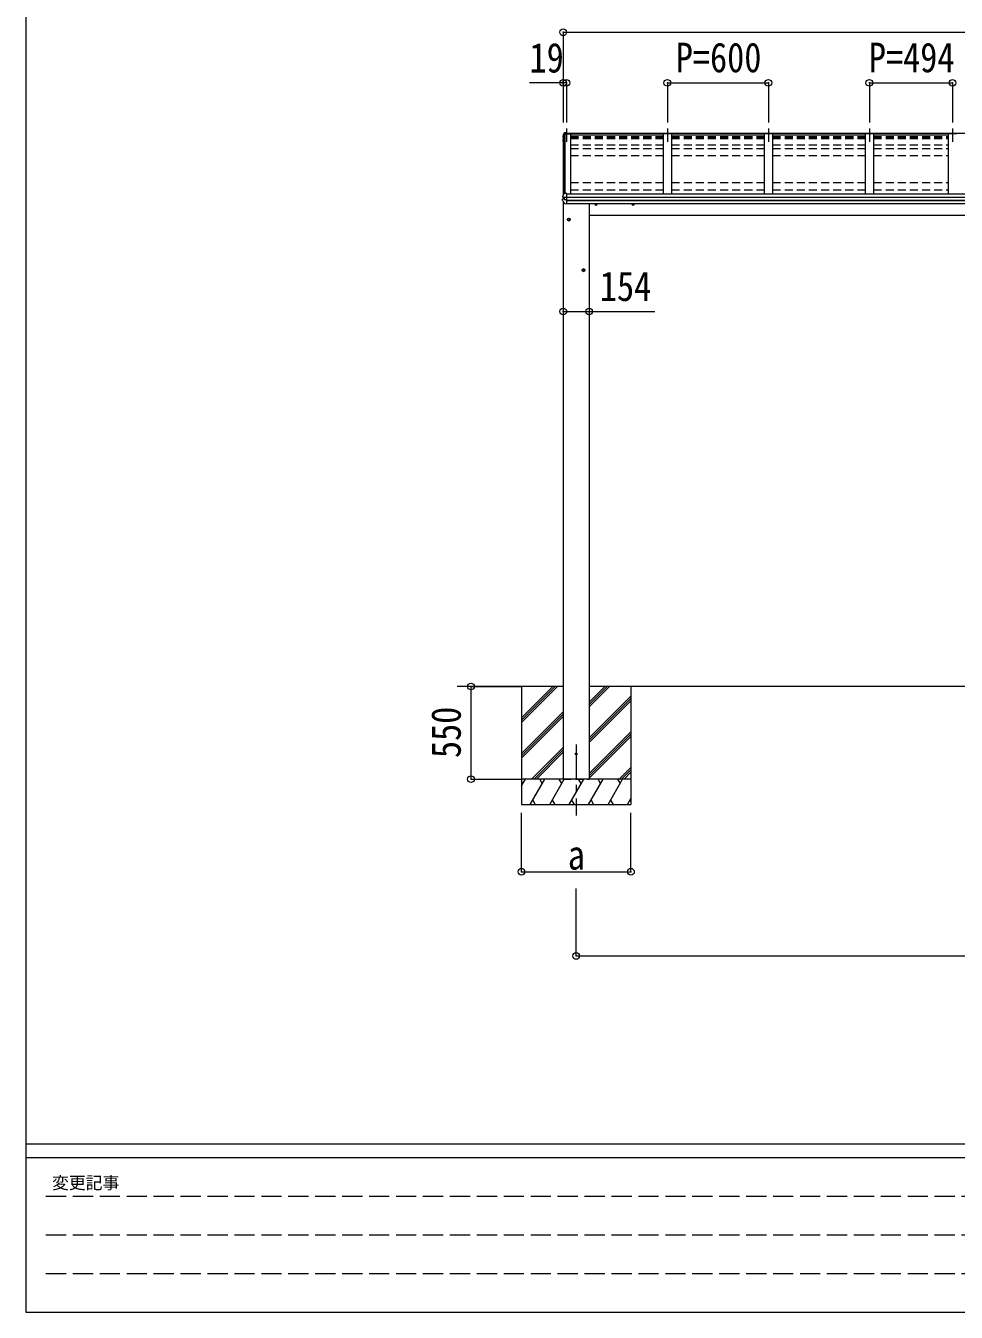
# Model space of a CAD drawing. Units: millimetres at full size, sheet at 1:40; some dimension numbers follow another scale. Extents: x -11243 to 11243, y -7760 to 7760.
# Drawn here: x -11243 to -5714, y -7760 to -120 of the extents above; entities that cross this region are included whole.
import ezdxf
from ezdxf.enums import TextEntityAlignment as Align

# ---------------------------------------------------------------- set-up
doc = ezdxf.new("R2010")
doc.units = ezdxf.units.MM
doc.header["$LTSCALE"] = 40
doc.header["$PDMODE"] = 32
doc.header["$PDSIZE"] = 40
for name, pattern in [('CHAIN1', [8, 5, -1, 1, -1]), ('DASHED1', [1.8, 1.2, -0.6]), ('DASHED3', [4, 3, -1])]:
    doc.linetypes.add(name, pattern=pattern)
for name, color, linetype, lineweight in [('0-0_0', 7, 'Continuous', 9), ('0-1_本体', 5, 'CHAIN1', 9), ('0-3_ELV2', 4, 'Continuous', 9), ('0-6_OTH_LINE', 6, 'Continuous', 9), ('F-0_240', 7, 'Continuous', 9)]:
    doc.layers.add(name, color=color, linetype=linetype, lineweight=lineweight)
doc.styles.add('ＭＳ ゴシック', font='')
doc.styles.get('ＭＳ ゴシック').set_extended_font_data('MS Gothic')

msp = doc.modelspace()

# ---------------------------------------------------------------- linework, layer by layer
at = {"layer": '0-0_0'}
for p, q in [((-8049.31, -4043.93), (-8678.92, -4043.93)), ((-8297.31, -4043.93), (-8297.31, -4743.93)), ((-8297.31, -4229.91), (-8111.33, -4043.93)), ((-8297.31, -4244.05), (-8097.18, -4043.93)), ((-8297.31, -4258.19), (-8083.04, -4043.93)), ((-8297.31, -4046.06), (-8295.18, -4043.93)), ((-3084.31, -4043.93), (-7895.31, -4043.93)), ((-7895.31, -4164.56), (-7774.68, -4043.93)), ((-7895.31, -4150.42), (-7788.82, -4043.93)), ((-7895.31, -4136.28), (-7802.96, -4043.93)), ((-7647.31, -4043.93), (-7647.31, -4743.93)), ((-7895.31, -4348.41), (-7647.31, -4100.41)), ((-7895.31, -4362.55), (-7647.31, -4114.55)), ((-8297.31, -4442.04), (-8049.31, -4194.04)), ((-7895.31, -4376.69), (-7647.31, -4128.7)), ((-8297.31, -4456.18), (-8049.31, -4208.19)), ((-8297.31, -4470.33), (-8049.31, -4222.33)), ((-7895.31, -4560.54), (-7647.31, -4312.54)), ((-7895.31, -4574.68), (-7647.31, -4326.68)), ((-7895.31, -4588.83), (-7647.31, -4340.83)), ((-8237.07, -4593.93), (-8049.31, -4406.17)), ((-8222.92, -4593.93), (-8049.31, -4420.32)), ((-8208.78, -4593.93), (-8049.31, -4434.46)), ((-7716.57, -4593.93), (-7647.31, -4524.67)), ((-7702.42, -4593.93), (-7647.31, -4538.82)), ((-7688.28, -4593.93), (-7647.31, -4552.96)), ((-7647.31, -4593.93), (-8297.31, -4593.93)), ((-8297.31, -4634.03), (-8274.16, -4593.93)), ((-8289.16, -4619.91), (-8297.31, -4605.8)), ((-8245.29, -4743.93), (-8158.69, -4593.93)), ((-8173.69, -4619.91), (-8188.69, -4593.93)), ((-8129.82, -4743.93), (-8043.22, -4593.93)), ((-8058.22, -4619.91), (-8073.22, -4593.93)), ((-8014.35, -4743.93), (-7927.75, -4593.93)), ((-7942.75, -4619.91), (-7957.75, -4593.93)), ((-7898.88, -4743.93), (-7812.28, -4593.93)), ((-7827.28, -4619.91), (-7842.28, -4593.93)), ((-7783.41, -4743.93), (-7696.81, -4593.93)), ((-7726.81, -4593.93), (-7711.81, -4619.91)), ((-8230.29, -4717.95), (-8215.29, -4743.93)), ((-8114.82, -4717.95), (-8099.82, -4743.93)), ((-7999.35, -4717.95), (-7984.35, -4743.93)), ((-7883.88, -4717.95), (-7868.88, -4743.93)), ((-7768.41, -4717.95), (-7753.41, -4743.93)), ((-7667.94, -4743.93), (-7647.31, -4708.19)), ((-7652.94, -4717.95), (-7647.31, -4727.71)), ((-8297.31, -4743.93), (-7647.31, -4743.93))]:
    msp.add_line(p, q, dxfattribs=at)
at = {"layer": '0-0_0', "linetype": 'DASHED1'}
msp.add_line((-8049.31, -4593.93), (-7895.31, -4593.93), dxfattribs=at)
at = {"layer": '0-1_本体'}
for p, q in [((-8030.81, -730.95), (-8030.81, -810.2)), ((-7430.81, -730.95), (-7430.81, -810.2)), ((-6830.81, -730.95), (-6830.81, -810.2)), ((-6230.81, -730.95), (-6230.81, -810.2)), ((-5736.81, -730.95), (-5736.81, -810.2)), ((-7972.31, -4387.99), (-7972.31, -4809.06))]:
    msp.add_line(p, q, dxfattribs=at)
at = {"layer": '0-3_ELV2'}
for p, q in [((-8049.81, -780.67), (-8042.69, -762.11)), ((-8042.98, -761.95), (-8041.79, -761.89)), ((-8042.81, -762.43), (-8042.81, -1110.43)), ((-8042.69, -762.11), (-8005.81, -762.11)), ((-8041.64, -761.68), (-8042.01, -759.2)), ((-8041.79, -761.89), (-8042.01, -760.41)), ((-8027.81, -755.97), (-8041.97, -756.75)), ((-8030.81, -761.07), (-8041.64, -761.68)), ((-8041.64, -761.68), (-8041.64, -762.11)), ((-8041.64, -762.06), (-8030.81, -762.06)), ((-8037.11, -1115.79), (-8037.11, -762.11)), ((-8030.81, -758.83), (-8030.81, -762.06)), ((-8030.81, -758.83), (-8027.81, -758.83)), ((-8027.81, -758.83), (-8027.81, -755.98)), ((-8005.81, -762.11), (-8005.81, -1118.37)), ((-7405.81, -762.11), (-7455.81, -762.11)), ((-7455.81, -762.11), (-7455.81, -1118.37)), ((-7405.81, -762.11), (-7405.81, -1118.37)), ((-6805.81, -762.11), (-6855.81, -762.11)), ((-6855.81, -762.11), (-6855.81, -1118.37)), ((-6805.81, -762.11), (-6805.81, -1118.37)), ((-6205.81, -762.11), (-6255.81, -762.11)), ((-6255.81, -762.11), (-6255.81, -1118.37)), ((-6205.81, -762.11), (-6205.81, -1118.37)), ((-5711.81, -762.11), (-5761.81, -762.11)), ((-5761.81, -762.11), (-5761.81, -1118.37)), ((-8052.68, -796.95), (-8052.68, -800.99)), ((-8052.64, -796.61), (-8052.65, -796.68)), ((-8052.28, -778), (-8052.28, -782.02)), ((-8049.81, -799.37), (-8051.63, -799.72)), ((-8051.23, -783.29), (-8049.81, -783.57)), ((-8049.81, -795.35), (-8050.95, -795.49)), ((-8050.66, -801.06), (-8049.81, -800.89)), ((-8049.81, -781.7), (-8050.37, -781.59)), ((-8049.81, -782.04), (-8050.37, -781.93)), ((-8049.81, -780.67), (-8049.81, -1124.94)), ((-8005.81, -767.51), (-7455.81, -767.51)), ((-7405.81, -767.51), (-6855.81, -767.51)), ((-6805.81, -767.51), (-6255.81, -767.51)), ((-6205.81, -767.51), (-5761.81, -767.51)), ((-8052.38, -1138.73), (-8052.38, -1132.23)), ((-8051.51, -1139.73), (-8051.58, -1139.71)), ((-8051.51, -1139.73), (-8051.5, -1139.72)), ((-8044.26, -1140.66), (-8050.63, -1139.87)), ((-8049.81, -1139.97), (-8049.81, -1149.35)), ((-8044.81, -1140.59), (-8044.81, -1154.39)), ((-8027.81, -1140.66), (-8042.6, -1140.75)), ((-8027.81, -1178.82), (-8027.81, -1115.34)), ((-8027.81, -1118.37), (-2951.81, -1118.37)), ((-8027.81, -1137.9), (-2951.81, -1137.9)), ((-8027.81, -1138.8), (-2951.81, -1138.8)), ((-8052.85, -1157.29), (-8052.85, -1150.76)), ((-8044.81, -1148.38), (-8052.04, -1149.78)), ((-8049.31, -1163.44), (-8049.31, -4593.93)), ((-8027.81, -1154.51), (-8042.6, -1154.31)), ((-8040.18, -1177.73), (-8040.17, -1177.75)), ((-8027.81, -1178.82), (-8039.39, -1178.19)), ((-8027.81, -1156.04), (-2951.81, -1156.04)), ((-8027.81, -1158), (-2951.81, -1158)), ((-8027.81, -1176.03), (-2951.81, -1176.03)), ((-7895.31, -1176.03), (-7895.31, -4593.93)), ((-7895.31, -1243.93), (-3084.31, -1243.93))]:
    msp.add_line(p, q, dxfattribs=at)
at = {"layer": '0-3_ELV2', "linetype": 'DASHED1'}
for p, q in [((-8005.81, -777.63), (-7455.81, -777.63)), ((-8005.81, -782.48), (-7455.81, -782.48)), ((-8005.81, -784.01), (-7455.81, -784.01)), ((-8005.81, -785.97), (-7455.81, -785.97)), ((-8005.81, -789.74), (-7455.81, -789.74)), ((-8005.81, -827.05), (-7455.81, -827.05)), ((-7405.81, -777.63), (-6855.81, -777.63)), ((-7405.81, -782.48), (-6855.81, -782.48)), ((-7405.81, -784.01), (-6855.81, -784.01)), ((-7405.81, -785.97), (-6855.81, -785.97)), ((-7405.81, -789.74), (-6855.81, -789.74)), ((-7405.81, -827.05), (-6855.81, -827.05)), ((-6805.81, -777.63), (-6255.81, -777.63)), ((-6805.81, -782.48), (-6255.81, -782.48)), ((-6805.81, -784.01), (-6255.81, -784.01)), ((-6805.81, -785.97), (-6255.81, -785.97)), ((-6805.81, -789.74), (-6255.81, -789.74)), ((-6805.81, -827.05), (-6255.81, -827.05)), ((-6205.81, -777.63), (-5761.81, -777.63)), ((-6205.81, -782.48), (-5761.81, -782.48)), ((-6205.81, -784.01), (-5761.81, -784.01)), ((-6205.81, -785.97), (-5761.81, -785.97)), ((-6205.81, -789.74), (-5761.81, -789.74)), ((-6205.81, -827.05), (-5761.81, -827.05)), ((-8005.81, -848.21), (-7455.81, -848.21)), ((-8005.81, -890.72), (-7455.81, -890.72)), ((-7405.81, -848.21), (-6855.81, -848.21)), ((-7405.81, -890.72), (-6855.81, -890.72)), ((-6805.81, -848.21), (-6255.81, -848.21)), ((-6805.81, -890.72), (-6255.81, -890.72)), ((-6205.81, -848.21), (-5761.81, -848.21)), ((-6205.81, -890.72), (-5761.81, -890.72)), ((-8005.81, -1051), (-7455.81, -1051)), ((-7405.81, -1051), (-6855.81, -1051)), ((-6805.81, -1051), (-6255.81, -1051)), ((-6205.81, -1051), (-5761.81, -1051)), ((-8005.81, -1093.51), (-7455.81, -1093.51)), ((-7405.81, -1093.51), (-6855.81, -1093.51)), ((-6805.81, -1093.51), (-6255.81, -1093.51)), ((-6205.81, -1093.51), (-5761.81, -1093.51))]:
    msp.add_line(p, q, dxfattribs=at)
at = {"layer": '0-3_ELV2'}
for points in [[(-8044.61, -757.95), (-8048.86, -768.57), (-8052.2, -777.51), (-8052.27, -777.78), (-8052.28, -777.84)], [(-8044.61, -761.52), (-8045.61, -764.01), (-8046.59, -766.51), (-8047.56, -769.01), (-8048.52, -771.52), (-8049.46, -774.03), (-8050.39, -776.54), (-8051.31, -779.06), (-8052.21, -781.59)], [(-8027.81, -758.41), (-8042.01, -759.2), (-8042.01, -760.41), (-8043.13, -760.46)], [(-8041.7, -762.11), (-8041.79, -761.54), (-8041.79, -761.89)], [(-8030.81, -762.11), (-8030.81, -758.84), (-2948.81, -758.84)], [(-8052.65, -796.63), (-8052.68, -796.8), (-8052.68, -796.94)], [(-8052.51, -801.64), (-8051.05, -804.18), (-8049.81, -806.3)], [(-8052.27, -777.84), (-8052.28, -777.95), (-8052.28, -778.01)], [(-8052.32, -1131.89), (-8052.37, -1132.1), (-8052.38, -1132.23)], [(-8044.45, -1111.09), (-8045.48, -1113.67), (-8046.5, -1116.26), (-8047.51, -1118.85), (-8048.5, -1121.45), (-8049.48, -1124.05), (-8050.44, -1126.66), (-8051.39, -1129.28), (-8052.32, -1131.89)], [(-8049.03, -1139.95), (-8050.27, -1139.91), (-8051.5, -1139.72)], [(-8044.26, -1140.66), (-8044.01, -1140.69), (-8043.86, -1140.7)], [(-8027.81, -1115.34), (-8041.81, -1116.02), (-8041.81, -1110.37), (-8043.57, -1110.47)], [(-7854.81, -1183.73), (-7861.31, -1179.97), (-7861.31, -1176.03)], [(-7854.81, -1183.73), (-7848.31, -1179.97), (-7848.31, -1176.03)], [(-7634.82, -1183.73), (-7641.32, -1179.97), (-7641.32, -1176.03)], [(-7634.82, -1183.73), (-7628.32, -1179.97), (-7628.32, -1176.03)], [(-8016.31, -1278.73), (-8022.81, -1274.97), (-8022.81, -1267.47), (-8016.31, -1263.72)], [(-8016.31, -1278.73), (-8009.81, -1274.97), (-8009.81, -1267.47), (-8016.31, -1263.72)], [(-7929.31, -1578.73), (-7935.81, -1574.97), (-7935.81, -1567.47), (-7929.31, -1563.72)], [(-7929.31, -1578.73), (-7922.81, -1574.97), (-7922.81, -1567.47), (-7929.31, -1563.72)]]:
    msp.add_lwpolyline(points, dxfattribs=at)
for centre, radius in [((-8016.31, -1271.22), 8.5), ((-8016.31, -1271.22), 7.7), ((-8016.31, -1271.22), 6.5), ((-7929.31, -1571.22), 8.5), ((-7929.31, -1571.22), 7.7), ((-7929.31, -1571.22), 6.5), ((-7972.31, -4443.93), 5)]:
    msp.add_circle(centre, radius, dxfattribs=at)
for centre, radius, start, end in [((-7580.87, -948.52), 498.52, 158.04646, 160.43093), ((-8043.04, -762.16), 1.7, 92.9577, 157.99775), ((-8042.39, -759.33), 2.62, 80.76, 148.16555), ((-8042.97, -762.25), 0.3, 92.95769, 158.00506), ((-8051.39, -800.99), 1.3, 100.8784, 209.72862), ((-8051.38, -796.9), 1.3, 99.76805, 169.97457), ((-8050.98, -782.02), 1.3, 160.55137, 259.11062), ((-8050.93, -797.83), 2.32, 92.65141, 119.69627), ((-8050.6, -801.35), 0.299, 100.87832, 209.80871), ((-7618.04, -552.74), 499.04, 209.85327, 210.09589), ((-7618.04, -553.09), 499.04, 209.85327, 210.09589), ((-8050.32, -781.64), 0.299, 160.48478, 259.11069), ((-8050.32, -781.29), 0.3, 212.93591, 259.04607), ((-8051.38, -1138.73), 1, 180, 258.54639), ((-8043.52, -1111.47), 1, 92.95955, 157.94622), ((-8051.85, -1150.76), 0.998, 100.914, 179.94879), ((-8051.85, -1157.29), 1, 180, 210.67851), ((-7657.91, -923.58), 459.05, 210.67556, 213.61643), ((-8045.15, -1138.03), 16.37, 271.41275, 274.51688), ((-8039.34, -1177.19), 1, 213.61937, 266.89265), ((-7854.81, -1176.22), 8.5, 178.68482, 1.31518), ((-7854.81, -1176.22), 7.7, 178.54815, 1.45185), ((-7854.81, -1176.22), 6.5, 178.27991, 1.72009), ((-7634.82, -1176.22), 8.5, 178.68472, 1.31528), ((-7634.82, -1176.22), 7.7, 178.54804, 1.45196), ((-7634.82, -1176.22), 6.5, 178.27976, 1.72024)]:
    msp.add_arc(centre, radius, start, end, dxfattribs=at)
for centre, major_axis, ratio, start_param, end_param in [((-8043.96, -1133.14), (9.96, -2.12), 0.734427, 4.8771941, 5.0024979), ((-8043.81, -1154.19), (1, 0.195), 0.067217, 3.1284981, 3.4826308), ((-8043.96, -1161.91), (9.97, 1.96), 0.736539, 1.29146, 1.4167637)]:
    msp.add_ellipse(centre, major_axis=major_axis, ratio=ratio, start_param=start_param, end_param=end_param, dxfattribs=at)
at = {"layer": '0-6_OTH_LINE'}
for p, q in [((-8049.81, -158.84), (-8049.81, -694.3)), ((-8049.81, -158.84), (-2929.81, -158.84)), ((-8049.81, -458.84), (-8250.03, -458.84)), ((-8049.81, -458.84), (-8049.81, -694.3)), ((-8030.81, -458.84), (-8049.81, -458.84)), ((-8030.81, -458.84), (-8030.81, -694.3)), ((-7430.81, -458.84), (-7430.81, -694.3)), ((-7430.81, -458.84), (-6830.81, -458.84)), ((-6830.81, -458.84), (-6830.81, -694.3)), ((-6230.81, -458.84), (-6230.81, -694.3)), ((-6230.81, -458.84), (-5736.81, -458.84)), ((-5736.81, -458.84), (-5736.81, -694.3)), ((-8049.31, -1816.62), (-7895.31, -1816.62)), ((-8597.31, -4043.93), (-8298.31, -4043.93)), ((-8597.31, -4593.93), (-8597.31, -4043.93)), ((-8597.31, -4593.93), (-8298.31, -4593.93)), ((-8297.31, -5143.91), (-8297.31, -4793.93)), ((-7647.31, -5143.91), (-7647.31, -4793.93)), ((-8297.31, -5143.91), (-7647.31, -5143.91)), ((-7972.31, -5643.93), (-7972.31, -5243.93)), ((-7972.31, -5643.93), (-3007.31, -5643.93))]:
    msp.add_line(p, q, dxfattribs=at)
at = {"layer": '0-6_OTH_LINE', "lineweight": 18}
msp.add_line((-7895.31, -1816.62), (-7506.1, -1816.62), dxfattribs=at)
at = {"layer": '0-6_OTH_LINE'}
for p in [(-8049.81, -158.84), (-8049.81, -458.84), (-8030.81, -458.84), (-7430.81, -458.84), (-6830.81, -458.84), (-6230.81, -458.84), (-5736.81, -458.84), (-8049.31, -1816.62), (-7895.31, -1816.62), (-8597.31, -4043.93), (-8597.31, -4593.93), (-8297.31, -5143.91), (-7647.31, -5143.91), (-7972.31, -5643.93)]:
    msp.add_point(p, dxfattribs=at)
at = {"layer": 'F-0_240', "color": 5}
for p, q in [((-11242.74, 7760), (-11242.74, -7760)), ((-11242.74, -6760), (10677.26, -6760)), ((-11242.74, -6840), (7121.58, -6840)), ((-11242.74, -7760), (10677.26, -7760))]:
    msp.add_line(p, q, dxfattribs=at)
at = {"layer": 'F-0_240', "color": 4, "linetype": 'DASHED3'}
for p, q in [((-11122.75, -7070), (-4718.42, -7070)), ((-11122.75, -7300), (-4718.42, -7300)), ((-11122.75, -7530), (-4718.42, -7530))]:
    msp.add_line(p, q, dxfattribs=at)

# ---------------------------------------------------------------- texts
at = {"layer": '0-6_OTH_LINE', "color": 7, "style": 'ＭＳ ゴシック', "width": 0.85}
for s, p in [('19', (-8249.71, -450.42)), ('P=600', (-7380.81, -448.84)), ('P=494', (-6233.81, -448.84)), ('154', (-7831.81, -1807.19)), ('a', (-8022.31, -5183.91))]:
    msp.add_text(s, height=176, dxfattribs=at).set_placement(p, align=Align.BOTTOM_LEFT)
msp.add_text('550', height=176, rotation=90, dxfattribs=at).set_placement((-8605.31, -4468.93), align=Align.BOTTOM_LEFT)
at = {"layer": 'F-0_240', "style": 'ＭＳ ゴシック'}
msp.add_text('変更記事', height=73.31, dxfattribs=at).set_placement((-11086.44, -7050), align=Align.BOTTOM_LEFT)

doc.saveas('drawing.dxf')
